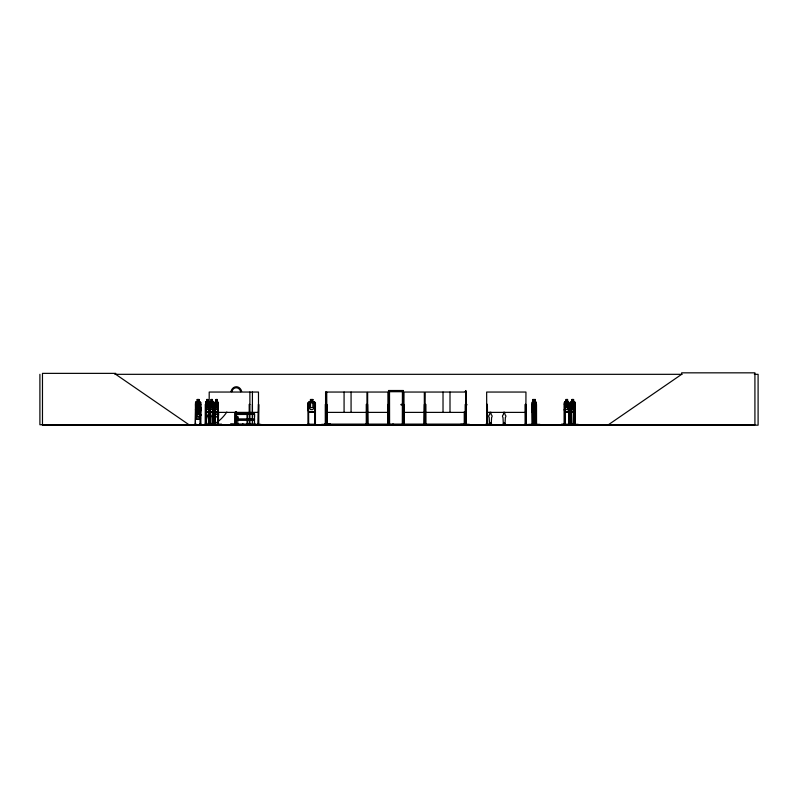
<?xml version="1.0" encoding="UTF-8"?>
<svg xmlns="http://www.w3.org/2000/svg" width="798" height="798" viewBox="0 0 798 798"><rect width="100%" height="100%" fill="white"/><g stroke="black" fill="none" stroke-linecap="round" stroke-linejoin="round"><path stroke-width="1.2" d="M247.31 414.411L247.31 419.09M254.502 416.756L254.502 414.411L235.949 414.491L236.587 414.411M248.467 424.726L260.976 424.346M321.624 424.726L330.422 424.317L321.634 424.726M321.634 424.356L330.422 424.327M460.606 424.346L469.394 424.327M465.872 404.606L465.194 404.406L465.114 424.736L464.975 423.997M465.932 404.446L465.872 405.025L465.872 404.307M466.82 405.045L466.93 404.436M236.607 414.491L236.607 415.16M573.303 412.077L573.582 409.593M528.575 424.356L539.957 424.356M574.939 424.676L574.899 410.381M535.917 412.077L536.306 409.583M215.5 416.955L218.243 416.955L218.632 412.227M218.243 416.955L218.632 414.461M208.627 412.077L209.026 409.593M213.086 411.997L213.585 402.87L212.348 401.993M213.106 412.077L213.545 409.583M214.921 409.593L215.201 412.077L218.014 412.077L218.413 402.87L217.904 402.072L215.231 402.072M218.014 412.077L218.413 409.593M244.926 424.676L230.403 424.327L256.098 424.346L230.423 424.317M208.537 424.696L208.428 411.578M211.041 424.616L211.54 424.716L211.39 423.628L210.303 423.628M211.42 424.356L210.931 424.726M213.256 411.578L213.256 424.736L212.916 409.184M213.525 424.676L213.575 411.578M217.854 424.726L217.744 409.184M218.014 424.676L217.974 404.406M218.163 424.676L218.063 411.578M367.599 424.636L367.649 392.047L387.988 392.047L388.087 424.686M403.898 424.356L403.978 392.047L424.317 392.047L424.376 424.346M568.515 412.067L569.144 409.574M575.099 409.593L574.54 412.077L575.188 402.87L574.56 401.993L575.079 402.87L575.139 424.736M575.188 409.593L574.64 412.077L570.789 412.077L570.37 402.88L570.879 401.993L572.066 401.993M200.268 416.875L200.986 414.461L200.308 416.955L196.118 416.955L195.45 402.88L196.079 401.993M200.926 409.593L200.248 412.077L196.009 412.077L195.45 409.593L196.069 412.077M578.211 424.736L561.403 424.337L578.251 424.356M561.393 424.656L578.261 424.676M217.954 412.446L217.385 414.451L216.318 414.451L215.749 412.446M532.376 401.993L532.366 412.077M571.966 409.583L571.159 407.579L571.518 401.993M570.68 411.539L571.647 408.566M573.742 401.993L573.383 424.736M315.36 409.583L314.522 411.997L308.776 411.997M315.449 409.593L314.582 412.077L308.716 412.077L307.938 409.593L308.028 402.92L308.746 401.993L310.442 401.993L310.442 399.489L312.946 399.489L312.856 402.072L314.113 402.91L314.113 407.579L312.866 409.583L310.532 409.583L309.275 407.579L309.275 402.91L310.532 402.072L310.522 399.569L312.866 399.569M533.672 401.993L533.293 424.736M485.543 424.676L487.578 424.636L487.398 404.406L486.66 404.406M487.259 424.686L487.329 404.406M573.463 409.583L574.271 407.579L573.463 399.569M205.974 401.993L205.964 412.077M205.994 402.072L205.525 424.736M210.463 401.993L209.645 424.736M210.482 402.072L210.024 424.726M214.712 424.736L214.592 404.406L215.141 404.406L215.101 424.736L215.29 401.993M209.096 424.636L209.206 392.047L258.482 392.047L258.512 424.736M307.609 424.356L308.666 423.997M325.833 424.686L325.704 392.047M326.163 424.636L326.272 392.047L366.95 392.047L367 424.736M199.969 412.446L199.081 414.451L197.415 414.451L196.517 412.446L196.517 407.778L197.415 406.95M533.692 399.569L532.865 399.569L532.466 402.91L532.605 424.736L532.625 423.997L532.096 424.736M564.256 424.726L564.286 402.87L564.794 401.973L565.952 401.973M564.356 402.87L564.864 401.973M570.42 402.92L570.909 402.072M534.301 402.072L533.802 407.579L534.301 409.583L535.229 409.583L535.338 399.489L534.271 399.489L534.391 424.736M196.218 406.95L195.56 407.758L196.188 406.86L197.405 406.86M195.68 410.002L196.248 409.115M195.51 402.88L196.108 402.072M216.118 402.072L215.54 407.579L216.118 409.583L217.206 409.583L217.784 402.91L217.176 399.489L216.009 399.489L216.049 402.072L216.078 399.489M200.308 404.406L200.498 424.736L200.867 402.87L200.228 401.993L199.061 401.993M201.754 424.516L202.243 424.736M209.904 424.616L209.545 424.616M571.248 424.736L571.188 402.88L571.966 402.072L571.917 399.489L573.582 399.489L573.533 402.072M392.466 424.716L391.569 424.716L394.112 424.716M489.433 424.716L489.134 423.628L489.334 424.337M489.603 424.616C486.79 424.745 494.71 424.716 491.478 424.337M491.039 424.726L491.478 424.716M505.244 424.337C507.448 424.716 500.855 424.716 503.099 424.337M505.443 424.606L504.755 424.716L505.603 424.736M197.375 402.072L196.468 402.91L196.468 407.579L197.375 409.583L199.061 409.583L199.959 407.579L199.959 402.91L199.061 402.072L199.061 399.489M213.176 424.686L213.146 404.406M489.982 412.197L489.553 414.77A1.696 1.696 0 0 0 489.204 417.434L489.553 423.967L491.249 423.967L491.598 417.434A1.696 1.696 0 0 0 491.249 414.77L490.83 412.197M503.747 412.197L503.329 414.77A1.696 1.696 0 0 0 502.979 417.434L503.329 423.967L505.024 423.967L505.373 417.434A1.696 1.696 0 0 0 505.024 414.77L504.595 412.197M608.415 424.736L681.672 374.322L681.672 372.836L754.918 372.836L754.918 424.736L39.9 424.736L39.9 374.322M192.557 424.686L221.744 424.736M487.608 424.317L485.553 424.356L487.628 424.736M391.609 424.736L392.257 424.606M503.039 424.726L503.538 424.726M424.995 424.686L425.204 392.047L465.882 392.047M114.792 374.322L682.051 374.322M754.359 374.322L758.1 374.322L758.1 425.164L42.474 425.164L42.474 373.364L115.73 373.364L115.73 374.322L188.976 424.736M389.594 391.599L402.342 391.599M465.124 391.628L465.882 391.628M196.029 401.993L197.315 401.993L197.256 399.489L199.121 399.489L199.121 401.993M206.732 402.072L206.692 399.489L207.929 399.489L207.929 401.993M211.221 402.072L211.181 399.489L212.418 399.489L212.418 401.993M532.845 399.489L533.722 399.489L534.012 402.91M197.315 399.569L199.061 399.569M206.732 399.569L207.889 399.569M211.221 399.569L212.378 399.569M216.049 399.569L217.206 399.569M534.301 399.569L535.308 399.569M571.966 399.569L573.533 399.569M533.004 399.988L533.004 400.825M205.904 401.993L206.772 401.993M207.859 401.993L208.687 401.993M210.393 401.993L211.261 401.993M215.221 401.993L216.078 401.993M312.946 401.993L314.562 401.993L315.449 402.87L315.429 424.736M532.924 401.993L532.047 402.88L532.226 424.736M534.351 401.993L533.593 401.993L533.353 402.88M535.229 401.993L536.306 402.91L536.316 424.736M567.478 401.973L568.575 401.973M574.62 401.993L572.784 401.993L572.864 399.489L573.154 407.579L572.755 409.583L572.006 409.583L572.066 399.489M196.049 402.072L200.268 402.072L200.807 402.91M205.924 402.072L208.667 402.072M210.413 402.072L213.156 402.072M308.776 402.072L314.532 402.072L315.36 402.91M532.306 402.072L535.967 402.072M564.824 402.052L568.555 402.052M570.839 402.072L574.6 402.072L575.069 402.91L574.54 401.993M214.842 402.88L215.041 424.726M570.301 402.88L570.331 424.736L570.49 423.997M573.373 401.993L573.642 424.736L573.762 423.997M533.613 402.91L532.865 402.91L532.865 407.579L533.613 407.579M534.301 402.91L535.229 402.91M197.355 404.357L199.201 404.357M197.415 404.446L199.141 404.446M200.807 404.406L200.128 404.406L200.128 406.79M208.428 404.406L208.986 404.406M209.206 404.406L210.323 404.406L210.383 424.676M212.916 404.406L213.475 404.406M217.744 404.406L218.293 404.406M249.884 404.406L249.185 404.406L249.265 424.736M252.417 404.406L252.497 424.736M307.888 404.406L308.587 404.406L308.666 424.736M315.36 404.406L314.661 404.406L314.741 424.736M326.272 404.406L326.961 404.406L327.04 424.736M366.95 404.406L366.262 404.406L366.262 424.736L366.182 423.997M367.649 404.406L367.988 424.736M387.988 404.406L387.678 424.736L387.599 423.997M403.978 404.406L404.367 424.736M424.317 404.406L423.938 424.736M425.204 404.406L425.893 404.406L425.972 424.736M525.353 404.406L525.353 424.736L525.284 404.406L526.022 404.406L526.091 424.736M533.343 404.406L533.852 404.406M564.306 404.387L564.954 404.387M570.341 404.406L570.989 404.406M571.248 404.406L571.747 424.736M573.413 404.406L573.892 424.736M197.405 406.611L199.251 406.611M199.141 406.86L200.358 406.86M196.158 406.95L200.328 406.95M197.375 407.579L199.061 407.579L199.061 402.91L197.375 402.91L197.415 412.446L199.081 412.446L199.081 407.778L196.926 407.728L197.954 410.631L196.757 413.524L197.365 413.593L198.333 411.179L199.789 413.663L198.692 410.651L199.819 407.768L198.303 410.062L197.325 407.748M534.301 407.579L535.229 407.579M196.228 419.209L195.68 416.706L196.178 419.209L200.428 419.209L200.986 407.748L200.268 406.95M196.188 409.115L200.408 409.115L201.046 409.992M205.535 409.593L205.994 411.997M210.024 409.593L210.453 412.077M532.047 409.593L532.386 411.997M533.613 409.583L532.865 409.583L532.466 407.579M564.286 409.574L564.844 412.067M196.049 411.997L200.268 411.997M205.924 411.997L208.667 411.997M210.413 411.997L213.156 411.997M215.231 411.997L217.984 411.997M532.306 411.997L535.967 411.997M568.555 411.977L564.824 411.977L564.405 409.564M570.839 411.997L574.6 411.997M205.894 412.077L208.697 412.077M210.383 412.077L213.186 412.077M532.286 412.077L535.997 412.077M564.765 412.067L568.595 412.067M209.206 412.386L258.482 412.386M326.272 412.386L366.95 412.386M367.649 412.386L387.988 412.386M403.978 412.386L424.317 412.386M425.204 412.386L465.882 412.386M486.66 412.386L525.952 412.386M236.248 413.474L254.512 413.474M236.178 413.803L254.582 413.803M236.178 414.092L254.582 414.092M195.56 414.461L196.218 416.875M215.141 414.461L215.6 416.875M210.403 414.77L210.473 414.77A1.696 1.257 -90 0 1 210.732 417.434L210.473 423.967M235.989 415.179L236.797 415.02M196.218 419.12L200.388 419.12M236.248 419.09L254.512 419.09L254.512 414.411M236.178 419.409L254.582 419.409M236.178 419.698L254.582 419.698M236.248 420.027L254.512 420.027L254.512 424.536M210.083 422.85L210.742 422.85M564.256 423.977L565.004 423.977M568.605 423.977L569.353 423.977L569.353 424.726L569.303 404.387L568.665 404.387L568.605 424.726M195.161 423.997L195.979 423.997L195.969 424.736M200.059 423.997L200.867 423.997M205.894 423.997L205.216 423.997L205.246 424.736L205.276 404.406L205.834 404.406L205.864 424.736M210.722 423.997L208.368 423.997L208.388 424.736M213.874 423.997L212.857 423.997L212.876 424.736M215.36 423.997L214.532 423.997L214.552 424.736M218.512 423.997L217.684 423.997L217.704 424.736M249.964 423.997L249.116 423.997L249.116 424.736M258.163 423.997L258.682 423.997M315.439 423.997L314.582 423.997L314.592 424.736M486.581 423.997L487.468 423.997M525.214 423.997L526.091 423.997M533.273 423.997L533.912 423.997M534.211 423.997L534.79 424.736L534.74 411.578M535.947 423.997L536.585 423.997M570.291 423.997L571.039 423.997L571.039 424.736M571.198 423.997L571.777 423.997M573.353 423.997L573.942 423.997M575.398 423.997L574.64 423.997L574.64 424.736L574.7 404.406L575.338 404.406L575.348 424.736L575.188 423.997M308.656 424.207L314.592 424.207M392.486 424.197L393.584 424.197M489.852 424.197L490.95 424.197M503.628 424.197L504.715 424.197M525.094 424.327L527.119 424.346M221.764 424.356L198.133 424.736L221.615 424.356M489.124 424.337L491.678 424.337M502.9 424.337L505.443 424.337M315.639 424.636L315.28 423.997M237.724 424.686L237.824 420.027M466.052 424.676L465.793 390.511L466.122 424.736L465.962 423.997M367.16 424.686L367.03 423.997M401.603 404.396C399.599 404.297 402.491 405.943 401.394 404.307M205.555 424.676L205.595 411.578M199.081 406.95L199.969 407.778L200.089 414.701L199.191 416.706L197.525 416.706L196.637 414.701L197.465 404.446M200.089 410.032L199.191 409.194L199.141 404.357M200.298 406.86L200.986 407.748M568.515 401.973L569.144 402.85L569.024 424.726M213.096 401.993L213.555 424.736M208.607 401.993L209.016 424.736M535.907 401.993L536.216 424.736M573.293 401.993L573.632 402.91M565.632 401.973L568.665 411.439M534.161 401.993L534.49 402.91M570.42 409.583L570.909 411.997M214.881 409.583L215.28 412.077M215.57 416.955L215.261 412.227M533.303 409.583L533.663 412.077M235.969 415.02L235.989 411.958M571.508 412.077L571.288 409.583L571.428 412.077M572.625 399.988L572.625 400.825M571.567 423.997L571.597 424.736M571.498 404.406L571.498 424.736M570.989 411.578L570.989 424.736M570.779 404.406L570.829 424.736M570.54 404.406L570.66 424.736M568.864 404.387L568.994 424.726M568.814 423.977L568.814 424.726M567.548 401.973L567.548 399.469L565.882 399.469L565.144 407.559L565.942 409.564L567.428 409.564L568.226 407.559L567.478 399.469M564.954 410.362L565.004 424.726M564.745 404.387L564.794 424.726M564.585 423.977L564.635 424.726M564.405 402.9L564.455 424.726M536.555 424.736L536.515 404.406L536.007 404.406L535.977 424.736M535.268 399.489L535.229 412.077M534.49 411.578L534.5 424.736M534.241 423.997L534.241 424.736M533.852 410.381L533.882 424.736M533.613 404.406L533.643 424.736M533.583 411.578L533.583 424.736M532.924 399.489L532.865 402.072M532.326 404.406L532.356 424.736M525.852 424.736L525.952 392.047L486.66 392.047L486.72 424.736M504.565 424.337L504.565 422.85L503.787 422.85L503.787 424.337M490.79 424.337L490.79 422.85L490.012 422.85L490.012 424.337M486.73 404.406L486.73 424.736M466.631 424.736L466.631 424.107L324.487 424.107L324.487 424.736M465.713 392.047L465.723 424.736M465.453 423.997L465.453 424.736M465.374 423.997L465.374 424.736M464.935 411.748L464.935 424.736M464.675 411.748L464.665 424.736M464.556 411.748L464.556 424.736M464.286 411.748L464.296 424.736M464.207 423.997L464.207 424.736M450.002 392.047L450.002 412.386M443.02 392.047L443.02 412.386M425.813 423.997L425.813 424.736M425.284 423.997L425.284 424.736M403.429 424.736L403.429 390.511L388.516 390.511L388.516 424.736M403.229 424.736L403.229 390.701L388.706 390.701L388.706 424.736M387.948 423.997L387.948 424.736M368.038 423.997L368.028 424.736M367.688 423.997L367.688 424.736M351.07 392.047L351.07 412.386M344.078 392.047L344.078 412.386M329.484 424.107L329.484 424.736M328.816 424.107L328.816 424.736M326.881 423.997L326.831 424.736L326.741 392.047M326.472 404.406L326.482 424.736L326.392 423.997M325.963 424.736L325.963 404.406L325.305 404.406L325.315 424.736M325.574 392.047L325.584 424.736M325.235 423.997L325.235 424.736M308.497 423.997L308.497 424.736M307.938 402.88L307.968 424.736M258.662 424.736L258.642 404.406L258.183 424.736M258.372 404.406L258.343 424.736M252.417 392.047L252.417 424.736M249.874 392.047L249.934 424.736M249.804 423.997L249.794 424.736M247.32 414.411L247.32 419.09M247.32 420.027L247.32 424.536M247.31 420.027L247.31 424.406M242.921 423.997L242.941 424.736M242.772 424.736L242.692 423.997L242.612 424.736M242.472 423.997L242.482 424.736M236.577 411.958L236.577 414.332M236.437 411.958L236.437 414.332M236.118 411.958L236.088 424.736M235.809 424.736L235.699 412.027L235.659 424.736M235.48 412.027L235.42 424.736M235.24 424.736L235.211 412.027L235.151 424.736M218.453 411.578L218.453 424.736M218.293 424.736L218.333 402.87L217.176 401.993L217.246 399.489M215.3 416.366L215.33 424.736M213.804 411.578L213.804 424.736M212.348 399.489L212.966 402.91L212.378 409.583L211.3 409.583L210.712 407.579L211.261 399.489M210.652 411.578L210.692 424.736M210.423 411.578L210.463 424.736M209.764 404.406L209.814 424.736M209.734 423.997L209.724 424.736M209.285 423.997L209.285 424.736M208.787 423.997L208.767 424.736L208.667 404.406M207.859 399.489L208.478 402.91L207.889 409.583L206.812 409.583L206.223 407.579L206.772 399.489M200.627 404.406L200.627 406.79M200.627 417.563L200.677 424.736M200.507 423.997L200.537 424.736M200.128 417.563L200.258 424.736M200.069 423.997L200.069 424.736M197.315 399.489L197.315 402.072M195.729 404.406L195.241 424.736M195.5 423.997L195.53 424.736M195.42 404.406L195.42 424.736M226.841 412.007A16.578 6.943 -48.9 0 1 210.323 425.035A16.578 6.943 -48.9 0 1 208.827 413.204M231.011 391.479A6.404 5.526 -90 0 1 236.338 386.731A6.404 5.526 -90 0 1 241.674 391.479M231.799 391.758A5.347 4.608 -90 0 1 236.248 387.788A5.347 4.608 -90 0 1 240.707 391.758M208.767 417.085A1.696 1.257 -90 0 1 208.767 415.389M237.824 416.756L237.824 419.09L237.814 416.756M466.291 404.416L466.291 405.145L466.301 404.416M402.421 391.509L389.514 391.509L389.594 424.736L402.312 424.636L402.421 391.509M198.762 399.988L197.675 399.988L197.675 400.825L198.762 400.825L198.762 399.988M207.699 399.988L207.001 399.988L207.001 400.825L207.699 400.825L207.699 399.988M212.188 399.988L211.49 399.988L211.49 400.825L212.188 400.825L212.188 399.988M217.016 399.988L216.318 399.988L216.318 400.825L217.016 400.825L217.016 399.988M312.447 399.988L310.951 399.988L310.951 400.825L312.447 400.825L312.447 399.988M535.069 399.988L534.47 400.825L535.069 399.988M567.159 399.968L566.201 399.968L566.201 400.805L567.159 400.805L567.159 399.968M573.203 399.988L572.146 399.988L572.236 400.825L573.203 400.825L573.203 399.988M207.889 402.91L206.812 402.91L206.812 407.579L207.889 407.579L207.889 402.91M212.378 402.91L211.3 402.91L211.3 407.579L212.378 407.579L212.378 402.91M217.206 402.91L216.118 402.91L216.118 407.579L217.206 407.579L217.206 402.91M312.866 402.91L310.532 402.91L310.532 407.579L312.866 407.579L312.866 402.91M567.428 402.89L565.942 402.89L565.942 407.559L567.428 407.559L567.428 402.89M572.755 402.91L572.006 402.91L572.006 407.579L572.755 407.579L572.755 402.91M198.782 404.865L197.704 404.865L197.704 405.693L198.782 405.693L198.782 404.865M198.902 407.11L197.824 407.11L197.824 407.948L198.902 407.948L198.902 407.11M199.191 410.032L197.525 410.032L197.525 414.701L199.191 414.701L199.191 410.032"/></g></svg>
